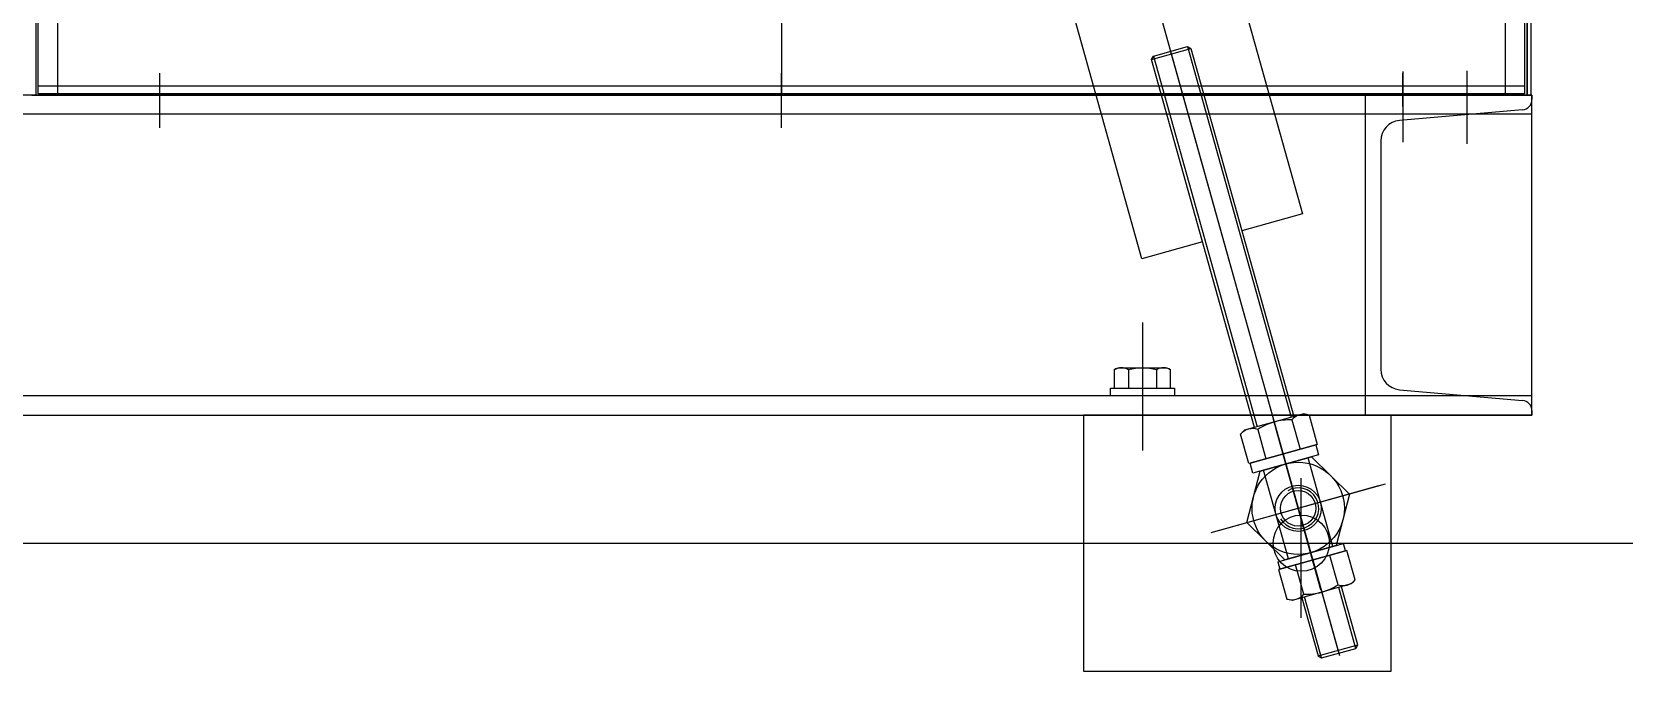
# Model space of a CAD drawing. Header units: millimetres. Extents: x 0 to 356400, y 0 to 68257.
# Drawn here: x 335831 to 336453, y 30489 to 30738 of the extents above; entities that cross this region are included whole.
import ezdxf

# ---------------------------------------------------------------- set-up
doc = ezdxf.new("R2010")
doc.units = ezdxf.units.MM
doc.header["$LTSCALE"] = 75
doc.linetypes.add('CEN', pattern=[62, 60, -1, 0, -1])
doc.layers.add('8', color=8, linetype='Continuous')
doc.layers.add('A-CEN', color=1, linetype='CEN')
doc.styles.get("Standard").update_dxf_attribs({"font": 'arial.ttf'})

# ---------------------------------------------------------------- blocks, each defined once
blk = doc.blocks.new('G$CFADF2E56')
at = {"layer": '8'}
for p, q in [((1461.83, 3225, 0), (1461.83, 925, 0)), ((1470.33, 3225, 0), (1470.33, 925, 0)), ((1752.83, 3225, 0), (1752.83, 925, 0)), ((2035.33, 3225, 0), (2035.33, 925, 0)), ((2043.83, 3225, 0), (2043.83, 925, 0)), ((2043.83, 925, 0), (2043.83, 3225, 0)), ((2045.33, 3225, 0), (2045.33, 925, 0)), ((1271.5, 3208.46, 0), (1969.98, 708.33, 0)), ((1319.14, 3158.74, 0), (1956.16, 878.56, 0)), ((1893.56, 861.07, 0), (1256.53, 3141.26, 0)), ((1462.83, 925.5, 0), (1462.83, 955.5, 0)), ((2042.83, 955.5, 0), (2042.83, 925.5, 0)), ((1897.27, 938.85, 0), (1912.68, 943.16, 0)), ((1897.27, 938.85, 0), (1898.02, 940.19, 0)), ((1937.41, 795.17, 0), (1897.27, 938.85, 0)), ((1898.02, 940.19, 0), (1911.34, 943.91, 0)), ((1898.02, 940.19, 0), (1938.45, 795.46, 0)), ((1904.68, 942.05, 0), (1970.6, 706.08, 0)), ((1911.34, 943.91, 0), (1951.78, 799.18, 0)), ((1911.34, 943.91, 0), (1912.68, 943.16, 0)), ((1912.68, 943.16, 0), (1952.82, 799.47, 0)), ((1510.33, 920.5, 0), (1510.33, 933.5, 0)), ((1510.33, 912.25, 0), (1510.33, 933.25, 0)), ((1752.83, 920.5, 0), (1752.83, 933.5, 0)), ((1752.83, 912.25, 0), (1752.83, 933.25, 0)), ((1995.33, 934.26, 0), (1995.33, 906.64, 0)), ((1995.33, 920.5, 0), (1995.33, 933.5, 0)), ((2020.33, 934.41, 0), (2020.33, 905.95, 0)), ((2042.83, 928.5, 0), (1462.83, 928.5, 0)), ((2045.74, 925, 0), (290.33, 925, 0)), ((1460.33, 925, 0), (2045.33, 925, 0)), ((2042.83, 925.5, 0), (1462.83, 925.5, 0)), ((1692.83, 925.5, 0), (1692.83, 925, 0)), ((1721.63, 925.5, 0), (1721.63, 925, 0)), ((1722.83, 925.5, 0), (1722.83, 925, 0)), ((1782.83, 925.5, 0), (1782.83, 925, 0)), ((1784.03, 925.5, 0), (1784.03, 925, 0)), ((1812.83, 925.5, 0), (1812.83, 925, 0)), ((1980.74, 800, 0), (1980.74, 925, 0)), ((1980.74, 925, 0), (2045.74, 925, 0)), ((2045.74, 800, 0), (2045.74, 925, 0)), ((2045.74, 925, 0), (2045.74, 923.25, 0)), ((2045.74, 917.5, 0), (290.33, 917.5, 0)), ((2042.09, 919.26, 0), (1994.04, 915.06, 0)), ((1986.74, 907.09, 0), (1986.74, 817.91, 0)), ((1956.16, 878.56, 0), (1932.57, 871.97, 0)), ((1917.16, 867.66, 0), (1893.56, 861.07, 0)), ((1893.74, 836.18, 0), (1893.74, 786.18, 0)), ((1882.77, 817.65, 0), (1884.24, 818.5, 0)), ((1882.77, 817.65, 0), (1882.77, 810.5, 0)), ((1884.24, 818.5, 0), (1903.24, 818.5, 0)), ((1888.25, 817.65, 0), (1888.25, 810.5, 0)), ((1899.22, 817.65, 0), (1899.22, 810.5, 0)), ((1903.24, 818.5, 0), (1904.71, 817.65, 0)), ((1904.71, 810.5, 0), (1904.71, 817.65, 0)), ((1881.24, 807.5, 0), (1881.24, 810.5, 0)), ((1881.24, 810.5, 0), (1906.24, 810.5, 0)), ((1882.77, 810.5, 0), (1904.71, 810.5, 0)), ((1906.24, 810.5, 0), (1906.24, 807.5, 0)), ((1994.04, 809.94, 0), (2042.09, 805.74, 0)), ((2045.74, 807.5, 0), (290.33, 807.5, 0)), ((1906.24, 807.5, 0), (1881.24, 807.5, 0)), ((2045.74, 801.75, 0), (2045.74, 800, 0)), ((290.33, 800, 0), (2045.74, 800, 0)), ((1990.74, 800, 0), (1870.74, 800, 0)), ((1870.74, 800, 0), (1870.74, 700, 0)), ((1956.67, 800.55, 0), (1933.56, 794.09, 0)), ((1948.88, 783.84, 0), (1944.85, 798.28, 0)), ((1963.41, 731.83, 0), (1945.65, 795.39, 0)), ((1952.08, 798.15, 0), (1955.29, 786.66, 0)), ((1958.75, 800.01, 0), (1956.67, 800.55, 0)), ((1958.75, 800.01, 0), (1961.96, 788.53, 0)), ((2045.74, 800, 0), (1980.74, 800, 0)), ((1990.74, 700, 0), (1990.74, 800, 0)), ((1933.56, 794.09, 0), (1932.06, 792.56, 0)), ((1935.27, 781.07, 0), (1932.06, 792.56, 0)), ((1938.73, 794.42, 0), (1941.94, 782.93, 0)), ((1961.96, 788.53, 0), (1935.27, 781.07, 0)), ((1935.8, 781.22, 0), (1961.42, 788.38, 0)), ((1962.5, 784.52, 0), (1936.88, 777.37, 0)), ((1939.68, 778.15, 0), (1959.7, 783.74, 0)), ((1968.04, 748.7, 0), (1958.36, 783.37, 0)), ((1959.7, 783.74, 0), (1974.55, 769.2, 0)), ((1961.42, 788.38, 0), (1962.5, 784.52, 0)), ((1934.51, 758.02, 0), (1939.68, 778.15, 0)), ((1936.88, 777.37, 0), (1935.8, 781.22, 0)), ((1950.71, 743.85, 0), (1941.02, 778.52, 0)), ((1920.51, 754.11, 0), (1988.55, 773.11, 0)), ((1985.83, 772.35, 0), (1923.23, 754.86, 0)), ((1955.74, 720.83, 0), (1955.74, 775.35, 0)), ((1974.55, 769.2, 0), (1969.38, 749.07, 0)), ((1949.37, 743.48, 0), (1934.51, 758.02, 0)), ((1915.74, 750, 0), (1986.6, 750, 0)), ((1946.57, 742.69, 0), (1972.18, 749.85, 0)), ((1973.53, 747.11, 0), (1946.84, 739.65, 0)), ((1947.37, 739.8, 0), (1972.99, 746.96, 0)), ((1969.38, 749.07, 0), (1949.37, 743.48, 0)), ((1972.99, 746.96, 0), (1972.18, 749.85, 0)), ((1976.74, 735.62, 0), (1973.53, 747.11, 0)), ((1946.57, 742.69, 0), (1947.37, 739.8, 0)), ((1946.84, 739.65, 0), (1950.05, 728.16, 0)), ((1956.72, 730.03, 0), (1953.51, 741.52, 0)), ((1959.91, 744.34, 0), (1963.95, 729.9, 0)), ((1970.07, 733.76, 0), (1966.86, 745.24, 0)), ((1975.24, 734.09, 0), (1952.12, 727.63, 0)), ((1976.74, 735.62, 0), (1975.24, 734.09, 0)), ((1952.12, 727.63, 0), (1950.05, 728.16, 0)), ((1955.98, 728.71, 0), (1962.34, 705.94, 0)), ((1963.67, 705.18, 0), (1957.02, 729, 0)), ((1977, 708.91, 0), (1970.34, 732.72, 0)), ((1977.75, 710.24, 0), (1971.39, 733.01, 0)), ((1962.34, 705.94, 0), (1977.75, 710.24, 0)), ((1963.67, 705.18, 0), (1977, 708.91, 0)), ((1977, 708.91, 0), (1977.75, 710.24, 0)), ((1962.34, 705.94, 0), (1963.67, 705.18, 0)), ((1870.74, 700, 0), (1990.74, 700, 0))]:
    blk.add_line(p, q, dxfattribs=at)
for centre, radius in [((1954.53, 763.61, 0), 18), ((1954.53, 763.61, 0), 9), ((1954.53, 763.61, 0), 6.92), ((1955.74, 750, 0), 11)]:
    blk.add_circle(centre, radius, dxfattribs=at)
for centre, radius, start, end in [((2041.74, 923.25, 0), 4, 275.00255, 0.00053), ((1994.74, 907.09, 0), 8, 95.00255, 180.00053), ((1885.51, 813.65, 0), 4.85, 55.59101, 124.40899), ((1893.74, 799.46, 0), 19, 73.21986, 106.78014), ((1901.97, 813.65, 0), 4.85, 55.59101, 124.40899), ((1994.74, 817.91, 0), 8, 179.99947, 264.99745), ((2041.74, 801.75, 0), 4, 359.99947, 84.99745), ((1951.73, 774.25, 0), 24, 106.00923, 122.80763), ((1951.41, 774.16, 0), 24, 88.41044, 105.20884), ((1956.77, 794.21, 0), 6.13, 71.20005, 140.01802), ((1936.75, 788.62, 0), 6.13, 71.20005, 140.01802), ((1954.53, 763.61, 0), 8, 210.60903, 120.60903), ((1957.06, 753.93, 0), 24, 286.00923, 302.80763), ((1972.04, 739.56, 0), 6.13, 251.20005, 320.01802), ((1952.02, 733.97, 0), 6.13, 251.20005, 320.01802), ((1957.39, 754.02, 0), 24, 268.41044, 285.20884)]:
    blk.add_arc(centre, radius, start, end, dxfattribs=at)
at = {"layer": '8', "text_generation_flag": 4, "flags": 1}
for tag, p, rotation in [('MATERIAL', (1084.5, 20321), 180), ('WEIGHT', (1084.5, 20320), 180), ('ENAME', (1084.5, 20323), 180), ('NAME', (1084.5, 20324), 180), ('SPEC', (1084.5, 20322), 180), ('REMARK', (1084.5, 20317), 180), ('MAKER', (1084.5, 20318), 180), ('USER1', (1084.5, 20316), 180), ('USER2', (1084.5, 20315), 180), ('USER3', (1084.5, 20314), 180), ('PRICE', (1084.5, 20319), 180), ('USER4', (1084.5, 20313), 180), ('USER5', (1084.5, 20312), 180), ('QTY', (1084.5, 20311), 180), ('NAME', (525.5, 20272), 270), ('ENAME', (526.5, 20272), 270), ('SPEC', (527.5, 20272), 270), ('MATERIAL', (528.5, 20272), 270), ('WEIGHT', (529.5, 20272), 270), ('PRICE', (530.5, 20272), 270), ('MAKER', (531.5, 20272), 270), ('REMARK', (532.5, 20272), 270), ('USER1', (533.5, 20272), 270), ('USER2', (534.5, 20272), 270), ('USER3', (535.5, 20272), 270), ('USER4', (536.5, 20272), 270), ('USER5', (537.5, 20272), 270), ('QTY', (538.5, 20272), 270), ('MATERIAL', (504.83, 20246), 180), ('WEIGHT', (504.83, 20245), 180), ('ENAME', (504.83, 20248), 180), ('NAME', (504.83, 20249), 180), ('SPEC', (504.83, 20247), 180), ('REMARK', (504.83, 20242), 180), ('MAKER', (504.83, 20243), 180), ('USER1', (504.83, 20241), 180), ('USER2', (504.83, 20240), 180), ('USER3', (504.83, 20239), 180), ('PRICE', (504.83, 20244), 180), ('USER4', (504.83, 20238), 180), ('USER5', (504.83, 20237), 180), ('QTY', (504.83, 20236), 180), ('MATERIAL', (1084.5, 19421), 180), ('WEIGHT', (1084.5, 19420), 180), ('ENAME', (1084.5, 19423), 180), ('PRICE', (1084.5, 19419), 180), ('NAME', (1084.5, 19424), 180), ('SPEC', (1084.5, 19422), 180), ('REMARK', (1084.5, 19417), 180), ('MAKER', (1084.5, 19418), 180), ('USER1', (1084.5, 19416), 180), ('USER2', (1084.5, 19415), 180), ('USER3', (1084.5, 19414), 180), ('USER4', (1084.5, 19413), 180), ('USER5', (1084.5, 19412), 180), ('QTY', (1084.5, 19411), 180), ('NAME', (525.5, 19372), 270), ('ENAME', (526.5, 19372), 270), ('SPEC', (527.5, 19372), 270), ('MATERIAL', (528.5, 19372), 270), ('WEIGHT', (529.5, 19372), 270), ('PRICE', (530.5, 19372), 270), ('MAKER', (531.5, 19372), 270), ('REMARK', (532.5, 19372), 270), ('USER1', (533.5, 19372), 270), ('USER2', (534.5, 19372), 270), ('USER3', (535.5, 19372), 270), ('USER4', (536.5, 19372), 270), ('USER5', (537.5, 19372), 270), ('QTY', (538.5, 19372), 270), ('MATERIAL', (504.83, 19346), 180), ('WEIGHT', (504.83, 19345), 180), ('ENAME', (504.83, 19348), 180), ('PRICE', (504.83, 19344), 180), ('NAME', (504.83, 19349), 180), ('SPEC', (504.83, 19347), 180), ('REMARK', (504.83, 19342), 180), ('MAKER', (504.83, 19343), 180), ('USER4', (504.83, 19338), 180), ('USER1', (504.83, 19341), 180), ('USER2', (504.83, 19340), 180), ('USER3', (504.83, 19339), 180), ('USER5', (504.83, 19337), 180), ('QTY', (504.83, 19336), 180), ('NAME', (1084.5, 18524), 180), ('MATERIAL', (1084.5, 18521), 180), ('WEIGHT', (1084.5, 18520), 180), ('ENAME', (1084.5, 18523), 180), ('MAKER', (1084.5, 18518), 180), ('PRICE', (1084.5, 18519), 180), ('SPEC', (1084.5, 18522), 180), ('REMARK', (1084.5, 18517), 180), ('USER1', (1084.5, 18516), 180), ('USER2', (1084.5, 18515), 180), ('USER3', (1084.5, 18514), 180), ('USER4', (1084.5, 18513), 180), ('USER5', (1084.5, 18512), 180), ('QTY', (1084.5, 18511), 180), ('NAME', (525.5, 18472), 270), ('ENAME', (526.5, 18472), 270), ('SPEC', (527.5, 18472), 270), ('MATERIAL', (528.5, 18472), 270), ('WEIGHT', (529.5, 18472), 270), ('PRICE', (530.5, 18472), 270), ('MAKER', (531.5, 18472), 270), ('REMARK', (532.5, 18472), 270), ('USER1', (533.5, 18472), 270), ('USER2', (534.5, 18472), 270), ('USER3', (535.5, 18472), 270), ('USER4', (536.5, 18472), 270), ('USER5', (537.5, 18472), 270), ('QTY', (538.5, 18472), 270), ('NAME', (504.83, 18449), 180), ('MATERIAL', (504.83, 18446), 180), ('WEIGHT', (504.83, 18445), 180), ('ENAME', (504.83, 18448), 180), ('MAKER', (504.83, 18443), 180), ('PRICE', (504.83, 18444), 180), ('SPEC', (504.83, 18447), 180), ('REMARK', (504.83, 18442), 180), ('USER4', (504.83, 18438), 180), ('USER5', (504.83, 18437), 180), ('USER1', (504.83, 18441), 180), ('USER2', (504.83, 18440), 180), ('USER3', (504.83, 18439), 180), ('QTY', (504.83, 18436), 180), ('ENAME', (1084.5, 17623), 180), ('NAME', (1084.5, 17624), 180), ('MATERIAL', (1084.5, 17621), 180), ('REMARK', (1084.5, 17617), 180), ('WEIGHT', (1084.5, 17620), 180), ('MAKER', (1084.5, 17618), 180), ('PRICE', (1084.5, 17619), 180), ('SPEC', (1084.5, 17622), 180), ('USER1', (1084.5, 17616), 180), ('USER2', (1084.5, 17615), 180), ('USER3', (1084.5, 17614), 180), ('USER4', (1084.5, 17613), 180), ('USER5', (1084.5, 17612), 180), ('QTY', (1084.5, 17611), 180), ('NAME', (525.5, 17572), 270), ('ENAME', (526.5, 17572), 270), ('SPEC', (527.5, 17572), 270), ('MATERIAL', (528.5, 17572), 270), ('WEIGHT', (529.5, 17572), 270), ('PRICE', (530.5, 17572), 270), ('MAKER', (531.5, 17572), 270), ('REMARK', (532.5, 17572), 270), ('USER1', (533.5, 17572), 270), ('USER2', (534.5, 17572), 270), ('USER3', (535.5, 17572), 270), ('USER4', (536.5, 17572), 270), ('USER5', (537.5, 17572), 270), ('QTY', (538.5, 17572), 270), ('ENAME', (504.83, 17548), 180), ('NAME', (504.83, 17549), 180), ('MATERIAL', (504.83, 17546), 180), ('REMARK', (504.83, 17542), 180), ('WEIGHT', (504.83, 17545), 180), ('MAKER', (504.83, 17543), 180), ('PRICE', (504.83, 17544), 180), ('SPEC', (504.83, 17547), 180), ('USER4', (504.83, 17538), 180), ('USER5', (504.83, 17537), 180), ('USER1', (504.83, 17541), 180), ('USER2', (504.83, 17540), 180), ('USER3', (504.83, 17539), 180), ('QTY', (504.83, 17536), 180), ('ENAME', (1084.5, 16723), 180), ('NAME', (1084.5, 16724), 180), ('SPEC', (1084.5, 16722), 180), ('MATERIAL', (1084.5, 16721), 180), ('REMARK', (1084.5, 16717), 180), ('WEIGHT', (1084.5, 16720), 180), ('MAKER', (1084.5, 16718), 180), ('USER1', (1084.5, 16716), 180), ('PRICE', (1084.5, 16719), 180), ('USER2', (1084.5, 16715), 180), ('USER3', (1084.5, 16714), 180), ('USER4', (1084.5, 16713), 180), ('USER5', (1084.5, 16712), 180), ('QTY', (1084.5, 16711), 180), ('NAME', (525.5, 16672), 270), ('ENAME', (526.5, 16672), 270), ('SPEC', (527.5, 16672), 270), ('MATERIAL', (528.5, 16672), 270), ('WEIGHT', (529.5, 16672), 270), ('PRICE', (530.5, 16672), 270), ('MAKER', (531.5, 16672), 270), ('REMARK', (532.5, 16672), 270), ('USER1', (533.5, 16672), 270), ('USER2', (534.5, 16672), 270), ('USER3', (535.5, 16672), 270), ('USER4', (536.5, 16672), 270), ('USER5', (537.5, 16672), 270), ('QTY', (538.5, 16672), 270), ('ENAME', (504.83, 16648), 180), ('NAME', (504.83, 16649), 180), ('SPEC', (504.83, 16647), 180), ('MATERIAL', (504.83, 16646), 180), ('REMARK', (504.83, 16642), 180), ('WEIGHT', (504.83, 16645), 180), ('MAKER', (504.83, 16643), 180), ('USER1', (504.83, 16641), 180), ('PRICE', (504.83, 16644), 180), ('USER4', (504.83, 16638), 180), ('USER5', (504.83, 16637), 180), ('USER2', (504.83, 16640), 180), ('USER3', (504.83, 16639), 180), ('QTY', (504.83, 16636), 180), ('MATERIAL', (1084.5, 15821), 180), ('ENAME', (1084.5, 15823), 180), ('NAME', (1084.5, 15824), 180), ('SPEC', (1084.5, 15822), 180), ('REMARK', (1084.5, 15817), 180), ('WEIGHT', (1084.5, 15820), 180), ('MAKER', (1084.5, 15818), 180), ('USER1', (1084.5, 15816), 180), ('USER2', (1084.5, 15815), 180), ('PRICE', (1084.5, 15819), 180), ('USER3', (1084.5, 15814), 180), ('USER4', (1084.5, 15813), 180), ('USER5', (1084.5, 15812), 180), ('QTY', (1084.5, 15811), 180), ('NAME', (525.5, 15772), 270), ('ENAME', (526.5, 15772), 270), ('SPEC', (527.5, 15772), 270), ('MATERIAL', (528.5, 15772), 270), ('WEIGHT', (529.5, 15772), 270), ('PRICE', (530.5, 15772), 270), ('MAKER', (531.5, 15772), 270), ('REMARK', (532.5, 15772), 270), ('USER1', (533.5, 15772), 270), ('USER2', (534.5, 15772), 270), ('USER3', (535.5, 15772), 270), ('USER4', (536.5, 15772), 270), ('USER5', (537.5, 15772), 270), ('QTY', (538.5, 15772), 270), ('MATERIAL', (504.83, 15746), 180), ('ENAME', (504.83, 15748), 180), ('NAME', (504.83, 15749), 180), ('SPEC', (504.83, 15747), 180), ('REMARK', (504.83, 15742), 180), ('WEIGHT', (504.83, 15745), 180), ('MAKER', (504.83, 15743), 180), ('USER1', (504.83, 15741), 180), ('USER2', (504.83, 15740), 180), ('PRICE', (504.83, 15744), 180), ('USER4', (504.83, 15738), 180), ('USER5', (504.83, 15737), 180), ('USER3', (504.83, 15739), 180), ('QTY', (504.83, 15736), 180), ('MATERIAL', (1084.5, 14921), 180), ('WEIGHT', (1084.5, 14920), 180), ('ENAME', (1084.5, 14923), 180), ('NAME', (1084.5, 14924), 180), ('SPEC', (1084.5, 14922), 180), ('REMARK', (1084.5, 14917), 180), ('MAKER', (1084.5, 14918), 180), ('USER1', (1084.5, 14916), 180), ('USER2', (1084.5, 14915), 180), ('USER3', (1084.5, 14914), 180), ('PRICE', (1084.5, 14919), 180), ('USER4', (1084.5, 14913), 180), ('USER5', (1084.5, 14912), 180), ('QTY', (1084.5, 14911), 180), ('NAME', (525.5, 14872), 270), ('ENAME', (526.5, 14872), 270), ('SPEC', (527.5, 14872), 270), ('MATERIAL', (528.5, 14872), 270), ('WEIGHT', (529.5, 14872), 270), ('PRICE', (530.5, 14872), 270), ('MAKER', (531.5, 14872), 270), ('REMARK', (532.5, 14872), 270), ('USER1', (533.5, 14872), 270), ('USER2', (534.5, 14872), 270), ('USER3', (535.5, 14872), 270), ('USER4', (536.5, 14872), 270), ('USER5', (537.5, 14872), 270), ('QTY', (538.5, 14872), 270), ('MATERIAL', (504.83, 14846), 180), ('WEIGHT', (504.83, 14845), 180), ('ENAME', (504.83, 14848), 180), ('NAME', (504.83, 14849), 180), ('SPEC', (504.83, 14847), 180), ('REMARK', (504.83, 14842), 180), ('MAKER', (504.83, 14843), 180), ('USER1', (504.83, 14841), 180), ('USER2', (504.83, 14840), 180), ('USER3', (504.83, 14839), 180), ('PRICE', (504.83, 14844), 180), ('USER4', (504.83, 14838), 180), ('USER5', (504.83, 14837), 180), ('QTY', (504.83, 14836), 180), ('MATERIAL', (1084.5, 14021), 180), ('WEIGHT', (1084.5, 14020), 180), ('ENAME', (1084.5, 14023), 180), ('PRICE', (1084.5, 14019), 180), ('NAME', (1084.5, 14024), 180), ('SPEC', (1084.5, 14022), 180), ('REMARK', (1084.5, 14017), 180), ('MAKER', (1084.5, 14018), 180), ('USER1', (1084.5, 14016), 180), ('USER2', (1084.5, 14015), 180), ('USER3', (1084.5, 14014), 180), ('USER4', (1084.5, 14013), 180), ('USER5', (1084.5, 14012), 180), ('QTY', (1084.5, 14011), 180), ('NAME', (525.5, 13972), 270), ('ENAME', (526.5, 13972), 270), ('SPEC', (527.5, 13972), 270), ('MATERIAL', (528.5, 13972), 270), ('WEIGHT', (529.5, 13972), 270), ('PRICE', (530.5, 13972), 270), ('MAKER', (531.5, 13972), 270), ('REMARK', (532.5, 13972), 270), ('USER1', (533.5, 13972), 270), ('USER2', (534.5, 13972), 270), ('USER3', (535.5, 13972), 270), ('USER4', (536.5, 13972), 270), ('USER5', (537.5, 13972), 270), ('QTY', (538.5, 13972), 270), ('MATERIAL', (504.83, 13946), 180), ('WEIGHT', (504.83, 13945), 180), ('ENAME', (504.83, 13948), 180), ('PRICE', (504.83, 13944), 180), ('NAME', (504.83, 13949), 180), ('SPEC', (504.83, 13947), 180), ('REMARK', (504.83, 13942), 180), ('MAKER', (504.83, 13943), 180), ('USER4', (504.83, 13938), 180), ('USER1', (504.83, 13941), 180), ('USER2', (504.83, 13940), 180), ('USER3', (504.83, 13939), 180), ('USER5', (504.83, 13937), 180), ('QTY', (504.83, 13936), 180), ('ENAME', (1084.5, 12323), 180), ('NAME', (1084.5, 12324), 180), ('SPEC', (1084.5, 12322), 180), ('MATERIAL', (1084.5, 12321), 180), ('REMARK', (1084.5, 12317), 180), ('WEIGHT', (1084.5, 12320), 180), ('MAKER', (1084.5, 12318), 180), ('USER1', (1084.5, 12316), 180), ('PRICE', (1084.5, 12319), 180), ('USER2', (1084.5, 12315), 180), ('USER3', (1084.5, 12314), 180), ('USER4', (1084.5, 12313), 180), ('USER5', (1084.5, 12312), 180), ('QTY', (1084.5, 12311), 180), ('NAME', (525.5, 12272), 270), ('ENAME', (526.5, 12272), 270), ('SPEC', (527.5, 12272), 270), ('MATERIAL', (528.5, 12272), 270), ('WEIGHT', (529.5, 12272), 270), ('PRICE', (530.5, 12272), 270), ('MAKER', (531.5, 12272), 270), ('REMARK', (532.5, 12272), 270), ('USER1', (533.5, 12272), 270), ('USER2', (534.5, 12272), 270), ('USER3', (535.5, 12272), 270), ('USER4', (536.5, 12272), 270), ('USER5', (537.5, 12272), 270), ('QTY', (538.5, 12272), 270), ('ENAME', (504.83, 12248), 180), ('NAME', (504.83, 12249), 180), ('MATERIAL', (504.83, 12246), 180), ('REMARK', (504.83, 12242), 180), ('WEIGHT', (504.83, 12245), 180), ('MAKER', (504.83, 12243), 180), ('PRICE', (504.83, 12244), 180), ('SPEC', (504.83, 12247), 180), ('USER4', (504.83, 12238), 180), ('USER5', (504.83, 12237), 180), ('USER1', (504.83, 12241), 180), ('USER2', (504.83, 12240), 180), ('USER3', (504.83, 12239), 180), ('QTY', (504.83, 12236), 180), ('MATERIAL', (1084.5, 10621), 180), ('WEIGHT', (1084.5, 10620), 180), ('ENAME', (1084.5, 10623), 180), ('NAME', (1084.5, 10624), 180), ('SPEC', (1084.5, 10622), 180), ('REMARK', (1084.5, 10617), 180), ('MAKER', (1084.5, 10618), 180), ('USER1', (1084.5, 10616), 180), ('USER2', (1084.5, 10615), 180), ('USER3', (1084.5, 10614), 180), ('PRICE', (1084.5, 10619), 180), ('USER4', (1084.5, 10613), 180), ('USER5', (1084.5, 10612), 180), ('QTY', (1084.5, 10611), 180), ('NAME', (525.5, 10572), 270), ('ENAME', (526.5, 10572), 270), ('SPEC', (527.5, 10572), 270), ('MATERIAL', (528.5, 10572), 270), ('WEIGHT', (529.5, 10572), 270), ('PRICE', (530.5, 10572), 270), ('MAKER', (531.5, 10572), 270), ('REMARK', (532.5, 10572), 270), ('USER1', (533.5, 10572), 270), ('USER2', (534.5, 10572), 270), ('USER3', (535.5, 10572), 270), ('USER4', (536.5, 10572), 270), ('USER5', (537.5, 10572), 270), ('QTY', (538.5, 10572), 270), ('MATERIAL', (504.83, 10546), 180), ('WEIGHT', (504.83, 10545), 180), ('ENAME', (504.83, 10548), 180), ('NAME', (504.83, 10549), 180), ('SPEC', (504.83, 10547), 180), ('REMARK', (504.83, 10542), 180), ('MAKER', (504.83, 10543), 180), ('USER1', (504.83, 10541), 180), ('USER2', (504.83, 10540), 180), ('USER3', (504.83, 10539), 180), ('PRICE', (504.83, 10544), 180), ('USER4', (504.83, 10538), 180), ('USER5', (504.83, 10537), 180), ('QTY', (504.83, 10536), 180), ('ENAME', (1084.5, 8923), 180), ('NAME', (1084.5, 8924), 180), ('MATERIAL', (1084.5, 8921), 180), ('REMARK', (1084.5, 8917), 180), ('WEIGHT', (1084.5, 8920), 180), ('MAKER', (1084.5, 8918), 180), ('PRICE', (1084.5, 8919), 180), ('SPEC', (1084.5, 8922), 180), ('USER1', (1084.5, 8916), 180), ('USER2', (1084.5, 8915), 180), ('USER3', (1084.5, 8914), 180), ('USER4', (1084.5, 8913), 180), ('USER5', (1084.5, 8912), 180), ('QTY', (1084.5, 8911), 180), ('NAME', (525.5, 8872), 270), ('ENAME', (526.5, 8872), 270), ('SPEC', (527.5, 8872), 270), ('MATERIAL', (528.5, 8872), 270), ('WEIGHT', (529.5, 8872), 270), ('PRICE', (530.5, 8872), 270), ('MAKER', (531.5, 8872), 270), ('REMARK', (532.5, 8872), 270), ('USER1', (533.5, 8872), 270), ('USER2', (534.5, 8872), 270), ('USER3', (535.5, 8872), 270), ('USER4', (536.5, 8872), 270), ('USER5', (537.5, 8872), 270), ('QTY', (538.5, 8872), 270), ('NAME', (504.83, 8849), 180), ('MATERIAL', (504.83, 8846), 180), ('WEIGHT', (504.83, 8845), 180), ('ENAME', (504.83, 8848), 180), ('MAKER', (504.83, 8843), 180), ('PRICE', (504.83, 8844), 180), ('SPEC', (504.83, 8847), 180), ('REMARK', (504.83, 8842), 180), ('USER4', (504.83, 8838), 180), ('USER5', (504.83, 8837), 180), ('USER1', (504.83, 8841), 180), ('USER2', (504.83, 8840), 180), ('USER3', (504.83, 8839), 180), ('QTY', (504.83, 8836), 180), ('MATERIAL', (1084.5, 7221), 180), ('ENAME', (1084.5, 7223), 180), ('NAME', (1084.5, 7224), 180), ('SPEC', (1084.5, 7222), 180), ('REMARK', (1084.5, 7217), 180), ('WEIGHT', (1084.5, 7220), 180), ('MAKER', (1084.5, 7218), 180), ('USER1', (1084.5, 7216), 180), ('USER2', (1084.5, 7215), 180), ('PRICE', (1084.5, 7219), 180), ('USER3', (1084.5, 7214), 180), ('USER4', (1084.5, 7213), 180), ('USER5', (1084.5, 7212), 180), ('QTY', (1084.5, 7211), 180), ('NAME', (525.5, 7172), 270), ('ENAME', (526.5, 7172), 270), ('SPEC', (527.5, 7172), 270), ('MATERIAL', (528.5, 7172), 270), ('WEIGHT', (529.5, 7172), 270), ('PRICE', (530.5, 7172), 270), ('MAKER', (531.5, 7172), 270), ('REMARK', (532.5, 7172), 270), ('USER1', (533.5, 7172), 270), ('USER2', (534.5, 7172), 270), ('USER3', (535.5, 7172), 270), ('USER4', (536.5, 7172), 270), ('USER5', (537.5, 7172), 270), ('QTY', (538.5, 7172), 270), ('MATERIAL', (504.83, 7146), 180), ('ENAME', (504.83, 7148), 180), ('NAME', (504.83, 7149), 180), ('SPEC', (504.83, 7147), 180), ('REMARK', (504.83, 7142), 180), ('WEIGHT', (504.83, 7145), 180), ('MAKER', (504.83, 7143), 180), ('USER1', (504.83, 7141), 180), ('USER2', (504.83, 7140), 180), ('PRICE', (504.83, 7144), 180), ('USER4', (504.83, 7138), 180), ('USER5', (504.83, 7137), 180), ('USER3', (504.83, 7139), 180), ('QTY', (504.83, 7136), 180), ('NAME', (1084.5, 5524), 180), ('MATERIAL', (1084.5, 5521), 180), ('WEIGHT', (1084.5, 5520), 180), ('ENAME', (1084.5, 5523), 180), ('MAKER', (1084.5, 5518), 180), ('PRICE', (1084.5, 5519), 180), ('SPEC', (1084.5, 5522), 180), ('REMARK', (1084.5, 5517), 180), ('USER1', (1084.5, 5516), 180), ('USER2', (1084.5, 5515), 180), ('USER3', (1084.5, 5514), 180), ('USER4', (1084.5, 5513), 180), ('USER5', (1084.5, 5512), 180), ('QTY', (1084.5, 5511), 180), ('NAME', (525.5, 5472), 270), ('ENAME', (526.5, 5472), 270), ('SPEC', (527.5, 5472), 270), ('MATERIAL', (528.5, 5472), 270), ('WEIGHT', (529.5, 5472), 270), ('PRICE', (530.5, 5472), 270), ('MAKER', (531.5, 5472), 270), ('REMARK', (532.5, 5472), 270), ('USER1', (533.5, 5472), 270), ('USER2', (534.5, 5472), 270), ('USER3', (535.5, 5472), 270), ('USER4', (536.5, 5472), 270), ('USER5', (537.5, 5472), 270), ('QTY', (538.5, 5472), 270), ('MATERIAL', (504.83, 5446), 180), ('WEIGHT', (504.83, 5445), 180), ('ENAME', (504.83, 5448), 180), ('PRICE', (504.83, 5444), 180), ('NAME', (504.83, 5449), 180), ('SPEC', (504.83, 5447), 180), ('REMARK', (504.83, 5442), 180), ('MAKER', (504.83, 5443), 180), ('USER4', (504.83, 5438), 180), ('USER5', (504.83, 5437), 180), ('USER1', (504.83, 5441), 180), ('USER2', (504.83, 5440), 180), ('USER3', (504.83, 5439), 180), ('QTY', (504.83, 5436), 180), ('ENAME', (1084.5, 3823), 180), ('NAME', (1084.5, 3824), 180), ('SPEC', (1084.5, 3822), 180), ('MATERIAL', (1084.5, 3821), 180), ('REMARK', (1084.5, 3817), 180), ('WEIGHT', (1084.5, 3820), 180), ('MAKER', (1084.5, 3818), 180), ('USER1', (1084.5, 3816), 180), ('PRICE', (1084.5, 3819), 180), ('USER2', (1084.5, 3815), 180), ('USER3', (1084.5, 3814), 180), ('USER4', (1084.5, 3813), 180), ('USER5', (1084.5, 3812), 180), ('QTY', (1084.5, 3811), 180), ('NAME', (525.5, 3772), 270), ('ENAME', (526.5, 3772), 270), ('SPEC', (527.5, 3772), 270), ('MATERIAL', (528.5, 3772), 270), ('WEIGHT', (529.5, 3772), 270), ('PRICE', (530.5, 3772), 270), ('MAKER', (531.5, 3772), 270), ('REMARK', (532.5, 3772), 270), ('USER1', (533.5, 3772), 270), ('USER2', (534.5, 3772), 270), ('USER3', (535.5, 3772), 270), ('USER4', (536.5, 3772), 270), ('USER5', (537.5, 3772), 270), ('QTY', (538.5, 3772), 270), ('ENAME', (504.83, 3748), 180), ('NAME', (504.83, 3749), 180), ('SPEC', (504.83, 3747), 180), ('MATERIAL', (504.83, 3746), 180), ('REMARK', (504.83, 3742), 180), ('WEIGHT', (504.83, 3745), 180), ('MAKER', (504.83, 3743), 180), ('USER1', (504.83, 3741), 180), ('PRICE', (504.83, 3744), 180), ('USER4', (504.83, 3738), 180), ('USER5', (504.83, 3737), 180), ('USER2', (504.83, 3740), 180), ('USER3', (504.83, 3739), 180), ('QTY', (504.83, 3736), 180), ('MATERIAL', (1084.5, 2121), 180), ('WEIGHT', (1084.5, 2120), 180), ('ENAME', (1084.5, 2123), 180), ('PRICE', (1084.5, 2119), 180), ('NAME', (1084.5, 2124), 180), ('SPEC', (1084.5, 2122), 180), ('REMARK', (1084.5, 2117), 180), ('MAKER', (1084.5, 2118), 180), ('USER1', (1084.5, 2116), 180), ('USER2', (1084.5, 2115), 180), ('USER3', (1084.5, 2114), 180), ('USER4', (1084.5, 2113), 180), ('USER5', (1084.5, 2112), 180), ('QTY', (1084.5, 2111), 180), ('NAME', (525.5, 2072), 270), ('ENAME', (526.5, 2072), 270), ('SPEC', (527.5, 2072), 270), ('MATERIAL', (528.5, 2072), 270), ('WEIGHT', (529.5, 2072), 270), ('PRICE', (530.5, 2072), 270), ('MAKER', (531.5, 2072), 270), ('REMARK', (532.5, 2072), 270), ('USER1', (533.5, 2072), 270), ('USER2', (534.5, 2072), 270), ('USER3', (535.5, 2072), 270), ('USER4', (536.5, 2072), 270), ('USER5', (537.5, 2072), 270), ('QTY', (538.5, 2072), 270), ('MATERIAL', (504.83, 2046), 180), ('WEIGHT', (504.83, 2045), 180), ('ENAME', (504.83, 2048), 180), ('NAME', (504.83, 2049), 180), ('SPEC', (504.83, 2047), 180), ('REMARK', (504.83, 2042), 180), ('MAKER', (504.83, 2043), 180), ('USER4', (504.83, 2038), 180), ('USER1', (504.83, 2041), 180), ('USER2', (504.83, 2040), 180), ('USER3', (504.83, 2039), 180), ('PRICE', (504.83, 2044), 180), ('USER5', (504.83, 2037), 180), ('QTY', (504.83, 2036), 180), ('ENAME', (1084.5, 423), 180), ('NAME', (1084.5, 424), 180), ('MATERIAL', (1084.5, 421), 180), ('REMARK', (1084.5, 417), 180), ('WEIGHT', (1084.5, 420), 180), ('MAKER', (1084.5, 418), 180), ('PRICE', (1084.5, 419), 180), ('SPEC', (1084.5, 422), 180), ('USER1', (1084.5, 416), 180), ('USER2', (1084.5, 415), 180), ('USER3', (1084.5, 414), 180), ('USER4', (1084.5, 413), 180), ('USER5', (1084.5, 412), 180), ('QTY', (1084.5, 411), 180), ('NAME', (525.5, 372), 270), ('ENAME', (526.5, 372), 270), ('SPEC', (527.5, 372), 270), ('MATERIAL', (528.5, 372), 270), ('WEIGHT', (529.5, 372), 270), ('PRICE', (530.5, 372), 270), ('MAKER', (531.5, 372), 270), ('REMARK', (532.5, 372), 270), ('USER1', (533.5, 372), 270), ('USER2', (534.5, 372), 270), ('USER3', (535.5, 372), 270), ('USER4', (536.5, 372), 270), ('USER5', (537.5, 372), 270), ('QTY', (538.5, 372), 270), ('ENAME', (504.83, 348), 180), ('NAME', (504.83, 349), 180), ('MATERIAL', (504.83, 346), 180), ('REMARK', (504.83, 342), 180), ('WEIGHT', (504.83, 345), 180), ('MAKER', (504.83, 343), 180), ('PRICE', (504.83, 344), 180), ('SPEC', (504.83, 347), 180), ('USER4', (504.83, 338), 180), ('USER5', (504.83, 337), 180), ('USER1', (504.83, 341), 180), ('USER2', (504.83, 340), 180), ('USER3', (504.83, 339), 180), ('QTY', (504.83, 336), 180)]:
    blk.add_attdef(tag, p, '', height=0.25, rotation=rotation, dxfattribs=at)
at = {"layer": '8', "flags": 1}
for tag, p in [('WEIGHT', (1830.83, 20245)), ('SPEC', (1830.83, 20247)), ('NAME', (1830.83, 20249)), ('ENAME', (1830.83, 20248)), ('MATERIAL', (1830.83, 20246)), ('PRICE', (1830.83, 20244)), ('MAKER', (1830.83, 20243)), ('REMARK', (1830.83, 20242)), ('USER1', (1830.83, 20241)), ('USER2', (1830.83, 20240)), ('USER3', (1830.83, 20239)), ('QTY', (1830.83, 20236)), ('USER4', (1830.83, 20238)), ('USER5', (1830.83, 20237)), ('WEIGHT', (1830.83, 19345)), ('SPEC', (1830.83, 19347)), ('NAME', (1830.83, 19349)), ('ENAME', (1830.83, 19348)), ('MATERIAL', (1830.83, 19346)), ('PRICE', (1830.83, 19344)), ('MAKER', (1830.83, 19343)), ('REMARK', (1830.83, 19342)), ('USER1', (1830.83, 19341)), ('USER2', (1830.83, 19340)), ('USER3', (1830.83, 19339)), ('USER4', (1830.83, 19338)), ('QTY', (1830.83, 19336)), ('USER5', (1830.83, 19337)), ('NAME', (1830.83, 18449)), ('WEIGHT', (1830.83, 18445)), ('SPEC', (1830.83, 18447)), ('ENAME', (1830.83, 18448)), ('MATERIAL', (1830.83, 18446)), ('PRICE', (1830.83, 18444)), ('MAKER', (1830.83, 18443)), ('REMARK', (1830.83, 18442)), ('USER1', (1830.83, 18441)), ('USER2', (1830.83, 18440)), ('USER3', (1830.83, 18439)), ('USER4', (1830.83, 18438)), ('USER5', (1830.83, 18437)), ('QTY', (1830.83, 18436)), ('NAME', (1830.83, 17549)), ('ENAME', (1830.83, 17548)), ('WEIGHT', (1830.83, 17545)), ('SPEC', (1830.83, 17547)), ('MATERIAL', (1830.83, 17546)), ('PRICE', (1830.83, 17544)), ('MAKER', (1830.83, 17543)), ('REMARK', (1830.83, 17542)), ('QTY', (1830.83, 17536)), ('USER1', (1830.83, 17541)), ('USER2', (1830.83, 17540)), ('USER3', (1830.83, 17539)), ('USER4', (1830.83, 17538)), ('USER5', (1830.83, 17537)), ('SPEC', (1830.83, 16647)), ('NAME', (1830.83, 16649)), ('ENAME', (1830.83, 16648)), ('WEIGHT', (1830.83, 16645)), ('MATERIAL', (1830.83, 16646)), ('PRICE', (1830.83, 16644)), ('MAKER', (1830.83, 16643)), ('REMARK', (1830.83, 16642)), ('USER1', (1830.83, 16641)), ('QTY', (1830.83, 16636)), ('USER2', (1830.83, 16640)), ('USER3', (1830.83, 16639)), ('USER4', (1830.83, 16638)), ('USER5', (1830.83, 16637)), ('SPEC', (1830.83, 15747)), ('NAME', (1830.83, 15749)), ('ENAME', (1830.83, 15748)), ('MATERIAL', (1830.83, 15746)), ('WEIGHT', (1830.83, 15745)), ('PRICE', (1830.83, 15744)), ('MAKER', (1830.83, 15743)), ('REMARK', (1830.83, 15742)), ('USER1', (1830.83, 15741)), ('USER2', (1830.83, 15740)), ('QTY', (1830.83, 15736)), ('USER3', (1830.83, 15739)), ('USER4', (1830.83, 15738)), ('USER5', (1830.83, 15737)), ('WEIGHT', (1830.83, 14845)), ('SPEC', (1830.83, 14847)), ('NAME', (1830.83, 14849)), ('ENAME', (1830.83, 14848)), ('MATERIAL', (1830.83, 14846)), ('PRICE', (1830.83, 14844)), ('MAKER', (1830.83, 14843)), ('REMARK', (1830.83, 14842)), ('USER1', (1830.83, 14841)), ('USER2', (1830.83, 14840)), ('USER3', (1830.83, 14839)), ('QTY', (1830.83, 14836)), ('USER4', (1830.83, 14838)), ('USER5', (1830.83, 14837)), ('WEIGHT', (1830.83, 13945)), ('SPEC', (1830.83, 13947)), ('NAME', (1830.83, 13949)), ('ENAME', (1830.83, 13948)), ('MATERIAL', (1830.83, 13946)), ('PRICE', (1830.83, 13944)), ('MAKER', (1830.83, 13943)), ('REMARK', (1830.83, 13942)), ('USER1', (1830.83, 13941)), ('USER2', (1830.83, 13940)), ('USER3', (1830.83, 13939)), ('USER4', (1830.83, 13938)), ('QTY', (1830.83, 13936)), ('USER5', (1830.83, 13937)), ('NAME', (1830.83, 12249)), ('ENAME', (1830.83, 12248)), ('WEIGHT', (1830.83, 12245)), ('SPEC', (1830.83, 12247)), ('MATERIAL', (1830.83, 12246)), ('PRICE', (1830.83, 12244)), ('MAKER', (1830.83, 12243)), ('REMARK', (1830.83, 12242)), ('QTY', (1830.83, 12236)), ('USER1', (1830.83, 12241)), ('USER2', (1830.83, 12240)), ('USER3', (1830.83, 12239)), ('USER4', (1830.83, 12238)), ('USER5', (1830.83, 12237)), ('WEIGHT', (1830.83, 10545)), ('SPEC', (1830.83, 10547)), ('NAME', (1830.83, 10549)), ('ENAME', (1830.83, 10548)), ('MATERIAL', (1830.83, 10546)), ('PRICE', (1830.83, 10544)), ('MAKER', (1830.83, 10543)), ('REMARK', (1830.83, 10542)), ('USER1', (1830.83, 10541)), ('USER2', (1830.83, 10540)), ('USER3', (1830.83, 10539)), ('QTY', (1830.83, 10536)), ('USER4', (1830.83, 10538)), ('USER5', (1830.83, 10537)), ('NAME', (1830.83, 8849)), ('WEIGHT', (1830.83, 8845)), ('SPEC', (1830.83, 8847)), ('ENAME', (1830.83, 8848)), ('MATERIAL', (1830.83, 8846)), ('PRICE', (1830.83, 8844)), ('MAKER', (1830.83, 8843)), ('QTY', (1830.83, 8836)), ('REMARK', (1830.83, 8842)), ('USER1', (1830.83, 8841)), ('USER2', (1830.83, 8840)), ('USER3', (1830.83, 8839)), ('USER4', (1830.83, 8838)), ('USER5', (1830.83, 8837)), ('SPEC', (1830.83, 7147)), ('NAME', (1830.83, 7149)), ('ENAME', (1830.83, 7148)), ('MATERIAL', (1830.83, 7146)), ('WEIGHT', (1830.83, 7145)), ('PRICE', (1830.83, 7144)), ('MAKER', (1830.83, 7143)), ('REMARK', (1830.83, 7142)), ('USER1', (1830.83, 7141)), ('USER2', (1830.83, 7140)), ('QTY', (1830.83, 7136)), ('USER3', (1830.83, 7139)), ('USER4', (1830.83, 7138)), ('USER5', (1830.83, 7137)), ('WEIGHT', (1830.83, 5445)), ('SPEC', (1830.83, 5447)), ('NAME', (1830.83, 5449)), ('ENAME', (1830.83, 5448)), ('MATERIAL', (1830.83, 5446)), ('PRICE', (1830.83, 5444)), ('MAKER', (1830.83, 5443)), ('REMARK', (1830.83, 5442)), ('USER1', (1830.83, 5441)), ('USER2', (1830.83, 5440)), ('USER3', (1830.83, 5439)), ('USER4', (1830.83, 5438)), ('USER5', (1830.83, 5437)), ('QTY', (1830.83, 5436)), ('SPEC', (1830.83, 3747)), ('NAME', (1830.83, 3749)), ('ENAME', (1830.83, 3748)), ('WEIGHT', (1830.83, 3745)), ('MATERIAL', (1830.83, 3746)), ('PRICE', (1830.83, 3744)), ('MAKER', (1830.83, 3743)), ('REMARK', (1830.83, 3742)), ('USER1', (1830.83, 3741)), ('QTY', (1830.83, 3736)), ('USER2', (1830.83, 3740)), ('USER3', (1830.83, 3739)), ('USER4', (1830.83, 3738)), ('USER5', (1830.83, 3737)), ('WEIGHT', (1830.83, 2045)), ('SPEC', (1830.83, 2047)), ('NAME', (1830.83, 2049)), ('ENAME', (1830.83, 2048)), ('MATERIAL', (1830.83, 2046)), ('PRICE', (1830.83, 2044)), ('MAKER', (1830.83, 2043)), ('REMARK', (1830.83, 2042)), ('USER1', (1830.83, 2041)), ('USER2', (1830.83, 2040)), ('USER3', (1830.83, 2039)), ('USER4', (1830.83, 2038)), ('QTY', (1830.83, 2036)), ('USER5', (1830.83, 2037)), ('NAME', (1830.83, 349)), ('ENAME', (1830.83, 348)), ('WEIGHT', (1830.83, 345)), ('SPEC', (1830.83, 347)), ('MATERIAL', (1830.83, 346)), ('PRICE', (1830.83, 344)), ('MAKER', (1830.83, 343)), ('REMARK', (1830.83, 342)), ('QTY', (1830.83, 336)), ('USER1', (1830.83, 341)), ('USER2', (1830.83, 340)), ('USER3', (1830.83, 339)), ('USER4', (1830.83, 338)), ('USER5', (1830.83, 337))]:
    blk.add_attdef(tag, p, '', height=0.25, dxfattribs=at)

msp = doc.modelspace()

# ---------------------------------------------------------------- linework, layer by layer
at = {"layer": 'A-CEN'}
msp.add_line((325175, 30538.64), (343075, 30538.64), dxfattribs=at)

# ---------------------------------------------------------------- block references
msp.add_blockref('G$CFADF2E56', (334370.93, 29788.64, 0))

doc.saveas('drawing.dxf')
